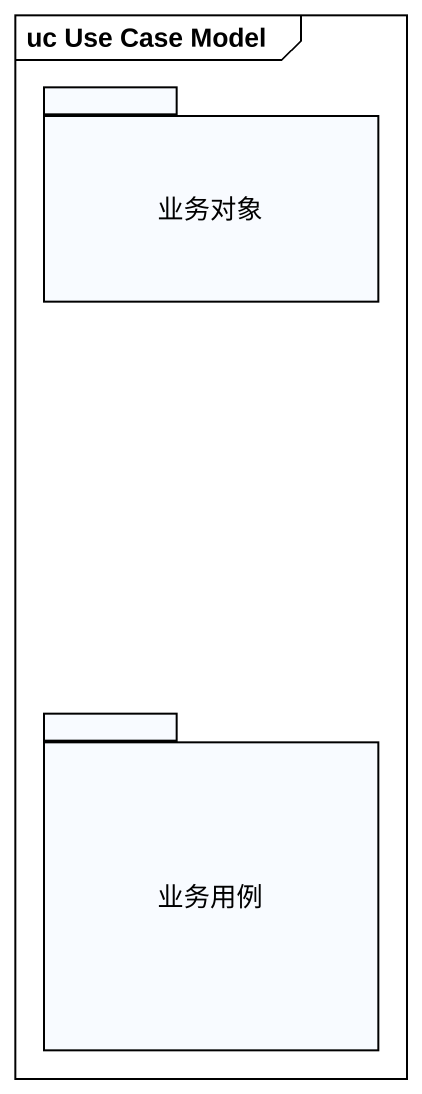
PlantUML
@startuml
mainframe uc Use Case Model
package 业务对象 {
}
package 业务用例 {
}
@enduml
